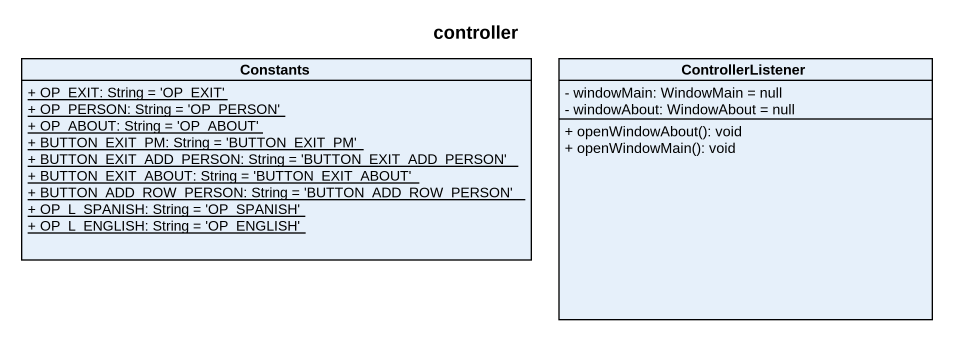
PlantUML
@startuml
title controller
hide circle
hide empty members
skinparam classAttributeIconSize 0
class Constants {
  {static} + OP_EXIT: String = 'OP_EXIT'
  {static} + OP_PERSON: String = 'OP_PERSON'
  {static} + OP_ABOUT: String = 'OP_ABOUT'
  {static} + BUTTON_EXIT_PM: String = 'BUTTON_EXIT_PM'
  {static} + BUTTON_EXIT_ADD_PERSON: String = 'BUTTON_EXIT_ADD_PERSON'
  {static} + BUTTON_EXIT_ABOUT: String = 'BUTTON_EXIT_ABOUT'
  {static} + BUTTON_ADD_ROW_PERSON: String = 'BUTTON_ADD_ROW_PERSON'
  {static} + OP_L_SPANISH: String = 'OP_SPANISH'
  {static} + OP_L_ENGLISH: String = 'OP_ENGLISH'
}
class ControllerListener {
  - windowMain: WindowMain = null
  - windowAbout: WindowAbout = null
  + openWindowAbout(): void
  + openWindowMain(): void
}
@enduml
